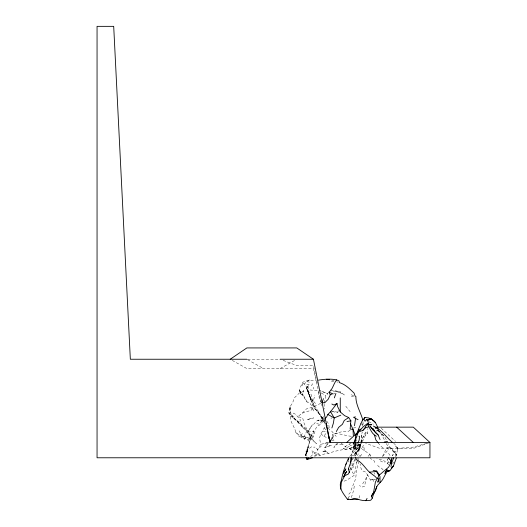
<?xml version="1.0" encoding="UTF-8"?>
<svg xmlns="http://www.w3.org/2000/svg" width="527" height="527" viewBox="0 0 527 527"><rect width="100%" height="100%" fill="white"/><g stroke="black" fill="none" stroke-linecap="round" stroke-linejoin="round"><path stroke-width="0.4" stroke-dasharray="2.63 1.98" d="M348.512 459.669L348.492 461.237L349.302 462.396M362.253 441.666L364.262 438.253L365.237 435.44L367.688 433.214L367.846 428.55M302.511 433.747L299.349 435.335L308.848 438.049L310.673 440.243L313.973 441.198L316.523 443.879L312.709 439.61L306.635 437.226L304.448 439.228L301.411 437.114L299.303 436.652L299.349 435.335L295.693 432.186L294.856 429.07L291.187 421.633L290.199 416.047L288.868 412.865L290.054 406.706L292.531 403.017L294.402 397.819L299.132 393.261L300.403 391.139L299.264 390.606L301.358 384.835L302.92 382.174L309.606 379.941L312.524 380.58L316.187 380.316M362.201 426.198L362.378 423.168M301.879 385.916L302.808 384.097L302.92 382.174M309.777 434.004L308.848 438.049L312.728 436.125L313.11 437.035L310.673 440.243L312.728 436.125L309.777 434.004L308.209 433.787L307.01 430.671C300.858 426.303 297.281 419.202 290.199 416.047M316.668 423.629L319.797 424.334L321.075 421.686L321.602 417.048L314.823 408.069L311.589 398.491L313.42 404.288L313.19 403.669L318.809 412.068L325.33 424.116C321.766 418.939 319.217 412.819 314.823 408.069M349.744 456.369L359.658 445.361L359.269 448.688L355.165 455.881L352.339 455.756L350.653 456.54M365.237 435.44L365.646 432.054L367.688 433.214M290.054 406.706L290.482 413.063L290.054 406.706L289.218 413.425L294.007 417.167L288.868 412.865L289.218 413.425L293.17 413.109L295.535 414.262L300.436 419.94L299.771 421.719L303.032 427.786L305.627 430.572L308.519 431.409L310.212 435.421L313.11 437.035L314.151 434.887L315.39 429.38L317.023 426.211L320.62 424.545L324.184 419.558L317.735 420.711L323.031 420.434L324.184 419.558M354.249 486.125L353.736 490.024L351.245 497.85M355.804 443.326L355.844 448.154L351.173 449.63L349.658 448.773C342.478 449.643 335.152 450.73 328.433 453.464L327.083 453.088L320.12 455.552L316.503 454.083L312.557 457.739M350.429 470.222L350.718 468.226L350.218 464.34M374.282 462.515L374.493 461.184L370.27 458.325M344.032 481.177L346.852 480.13L354.421 475.196L356.548 462.666L356.443 460.025M324.204 402.957L325.884 395.731L327.86 393.702L319.467 390.5L327.86 393.702M365.646 432.054C361.39 439.366 360.013 447.746 357.655 455.71M307.169 402.127L303.374 395.243L300.871 393.979L299.264 390.606L302.498 395.151L303.44 390.507L302.498 395.151L307.169 402.127L309.237 402.2L311.213 405.177L312.432 409.611M386.238 443.569C388.728 448.128 393.537 450.816 396.324 455.216L397.819 448.596L395.593 446.132L397.694 447.673L397.351 449.551L396.357 451.079L394.525 452.021L392.332 455.835M351.45 456.277C351.865 451.56 354.994 447.627 354.203 442.752L356.041 446.725L352.352 451.764L354.289 454.188L355.086 456.263M361.641 442.608L362.062 440.5L361.476 434.959L362.326 431.863M361.061 443.576L360.27 444.801L359.552 448.391L357.537 451.791L360.587 445.611M311.622 446.731L307.57 449.702L305.192 455.763C309.514 448.029 308.46 438.306 313.815 430.961L307.656 432.403L312.254 424.841L307.656 432.403M313.815 430.961L313.315 433.253L307.972 439.992L304.303 438.457L302.109 436.191L306.635 437.226M322.768 418.925L323.756 414.492M315.475 403.498L313.413 401.093L314.777 395.059M337.86 412.2L330.607 410.974L334.744 412.081L337.86 412.2L338.354 410.078M310.976 436.297L308.493 446.053L307.478 452.364L305.943 454.452L308.157 457.838M359.118 461.25L356.884 468.72L355.587 478.971L349.921 493.048L348.854 494.148L349.368 496.21L348.176 498.022M392.687 455.875L393.149 454.169M305.943 454.452L308.512 445.625L306.325 449.123L305.937 453.266L307.439 450.704M310.614 456.678L312.788 454.485L317.116 451.823L317.583 449.742L320.6 444.353L319.573 437.93C320.39 433.135 324.349 429.729 325.106 424.894M359.012 498.087L359.869 495.268M376.838 431.297L377.286 429.854L376.627 431.257M359.658 445.361L356.377 454.294L355.165 455.881M318.98 413.109C311.174 407.536 310.844 396.798 306.727 388.709L307.623 386.291L309.112 384.618L304.323 384.064L303.48 383.518L302.808 384.097M359.533 447.686L358.847 449.452L362.082 438.945L363.63 435.875M305.192 455.763L307.57 449.702M354.981 459.228L350.718 468.226L352.332 472.126L354.421 475.196M352.523 459.518L353.09 458.286L352.141 460.302M382.562 456.283L386.89 447.667L389.664 446.896L392.154 448.945L396.666 454.485L396.732 456.125M396.324 455.216L396.666 454.485L389.664 446.896L388.129 443.648M307.01 430.671L304.29 436.316L302.202 437.766L301.569 435.216L298.46 429.736M364.506 450.631L361.726 448.813L363.478 445.177L364.506 450.631L369.868 454.366L370.903 455.921L372.181 456.599M355.817 458.701L351.628 468.878L350.659 470.11M353.024 443.958L353.597 442.904L355.58 449.017L353.604 448.055L353.024 443.958L354.401 442.443L361.726 448.813M309.606 379.941L306.839 381.423L304.323 384.064L306.457 386.614L306.727 388.709L308.163 390.711L311.042 399.644L306.727 388.709L309.112 384.618M304.448 439.228L306.523 435.697M360.27 444.801L358.459 447.621L354.915 450.69L358.459 447.621L361.002 443.668M356.548 462.666L358.064 460.341M320.877 433.82L323.874 436.343L326.845 431.909M362.675 483.753L365.145 480.235L367.635 474.873L364.888 471.579L362.128 470.855L360.87 467.844L360.073 464.017M360.172 456.514L361.739 454.3L358.808 456.408M328.611 442.542L324.77 447.575L331.648 445.124L324.77 447.575L328.611 442.542L320.6 444.353M312.774 383.709L311.543 385.342L313.229 387.068L313.598 389.038M382.707 456.395L388.518 449.314L386.89 447.667M313.598 424.466L316.286 421.205L320.363 419.34L321.154 420.572M388.821 464.636L387.226 463.398L387.266 458.892L388.392 462.021L387.226 463.398L383.518 460.361L376.818 458.569M369.868 454.366L368.083 456.217L370.903 455.921M321.332 445.934L317.583 449.742L315.64 447.127L313.552 447.127M306.786 429.367L303.855 422.634L302.689 417.957L297.854 416.626L302.241 413.168L306.47 408.906L312.419 407.312L321.141 403.135M355.844 448.154L361.502 443.312L356.963 446L349.658 448.773L344.829 449.221M392.543 463.688L394.203 462.133M323.723 421.422L325.745 419.617L328.789 424.083L329.355 429.927L327.537 425.151M337.893 443.128L334.592 445.308L333.92 447.561L336.733 444.07L339.724 444.755L343.308 443.747M349.658 448.773L353.103 446.119L360.158 444.109L349.711 448.754L351.173 449.63M349.217 444.498L351.338 445.809L343.156 448.8L345.791 446.25L352.22 442.265M321.075 421.686L324.257 419.512L320.6 415.941L324.257 419.512L324.527 423.444M360.639 441.277L361.93 440.394L361.476 434.959L359.183 436.349M350.172 430.164L348.321 431.409L343.644 431.251L333.887 433.82L336.213 436.415M314.632 456.448L318.789 453.866L320.12 455.552M354.289 454.188L357.26 452.344M333.077 394.156L334.895 393.07M280.147 368.564L296.095 359.631M300.937 392.589L303.308 391.258M330.936 418.385L332.122 417.74M370.461 480.071L372.523 479.201L375.349 479.28L370.461 480.071L367.635 474.873L365.303 482.317L364.691 486.171L361.562 487.218L359.493 485.439M429.189 442.739L413.3 448.457L380.013 448.457L365.639 443.286M340.646 391.996L335.851 391.363L340.317 392.852L344.276 394.98L340.646 391.996L336.885 392.918M324.823 443.332L328.696 442.127M302.241 413.168L311.24 410.217L312.419 407.312L314.092 412.536M426.778 443.352L413.3 447.127L396.66 448.457M353.255 428.076L356.522 427.417M316.503 454.083L318.789 453.866M351.325 436.251C345.442 435.948 340.027 433.01 333.887 433.82M331.404 381.779L333.736 381.713M247.65 359.243L280.147 359.243M322.629 431.145L327.274 431.27M331.417 440.75L334.355 440.835L331.575 437.278L330.337 436.475M351.351 396.218L353.61 396.304M330.541 389.927L337.655 391.258L333.354 391.113L330.396 390.224M357.24 458.977L358.821 459.175L357.629 458.398M331.806 380.119L334.072 380.494M357.313 435.974L358.558 436.224M336.746 381.838L338.103 382.233M306.839 381.423L310.699 382.595M351.127 394.776L353.769 395.625M283.17 360.396L296.787 365.567L313.433 365.567L316.556 379.987M323.874 436.343L329.711 438.833M380.191 460.829L384.46 462.858M355.455 443.22L356.772 443.925M368.742 421.646L373.373 424.195M247.552 359.631L263.5 368.564M232.288 360.409L246.853 368.564L313.433 368.564L321.753 405.513M321.167 392.911L325.884 395.731M388.392 462.021L389.591 462.746M350.949 463.688L351.575 464.076M383.089 447.891L380.296 445.842L378.419 443.036M393.629 443.306L394.749 444.142L397.819 448.596L397.694 447.673M341.127 443.174L346.055 447.133M293.499 418.089L298.17 421.837L291.681 415.895L303.032 427.786M360.534 423.234L363.268 425.434L362.945 421.56M308.209 433.787L310.212 435.421M308.163 390.711L308.585 392.174L310.989 394.156L312.076 399.255L313.413 401.093M377.47 430.052L380.402 432.621L384.908 440.809M315.238 453.306L311.971 450.433L312.788 454.485M378.623 430.631L384.822 437.133L386.634 440.197M378.439 430.908L384.822 437.133M381.199 428.247L395.467 441.369M297.169 420.698L308.519 431.409M328.433 453.464L324.77 449.966L327.083 453.088M377.754 429.953L380.402 432.621M324.191 428.003L326.246 430.184M383.083 469.913L381.653 468.319L378.761 466.658L376.95 464.485M299.264 390.606L303.374 395.243M307.972 439.992L309.553 441.817M295.693 432.186L299.303 436.652M331.635 431.007L333.439 433.26M345.798 406.251L350.126 411.666M388.531 453.358L390.705 456.323M372.523 479.201L374.322 482.488M352.451 465.15L354.052 468.319M355.58 449.017L353.894 445.493L353.597 442.904M307.623 386.291L309.329 389.875L318.018 390.843L319.125 397.246L321.325 402.707M306.727 388.709L311.042 399.644L308.585 392.174M356.377 454.294L354.783 449.748L353.604 448.055L355.303 446.244L354.401 442.443M395.125 454.715L395.856 456.744M374.275 472.732L374.75 474.168M313.657 407.094L307.281 390.013L306.457 386.614M354.895 442.7L356.041 446.725M356.285 439.729L356.693 441.191M316.727 380.79L317.247 383.188M300.403 391.139L300.871 393.979M357.912 443.115L358.854 449.202M324.079 403.682L324.382 409.064M359.552 448.391L357.089 451.758L354.131 454.281L359.552 448.391M310.475 418.57L306.635 419.874L313.677 417.911L310.475 418.57M325.495 451.343L321.964 451.791L325.495 451.343"/><path stroke-width="0.79" d="M348.512 459.669L348.531 458.108C345.435 465.15 342.8 472.396 341.496 480.025C337.781 487.673 343.334 493.496 347.379 499.227L350.751 499.609L357.675 499.109C361.779 500.769 366.417 501.032 370.744 500.228L372.332 498.153L374.177 491.922L371.331 496.217L372.332 498.153M355.264 435.131L353.024 429.406L350.139 429.057L350.877 420.803L348.709 417.536L344.599 415.665L340.258 411.936L340.271 397.865M375.481 490.018L377.484 485.374L380 482.666L380.007 476.441M354.895 442.7L356.206 437.232L358.505 431.942L362.892 430.407L365.31 427.852L365.389 426.712L367.853 423.985L367.424 423.524L363.498 426.514L360.771 429.439M359.493 436.198L359.203 439.933L357.912 443.115M340.738 489.201L341.377 482.165L344.724 475.683L348.36 474.023L349.697 471.349M354.506 425.697L355.56 418.464L353.538 417.265L355.534 416.929M350.475 462.344L351.186 457.653L351.278 460.967L348.466 468.635L349.342 472.324M371.331 496.217L373.597 492.337L375.402 482.08L377.207 478.668L379.381 475.058L388.63 467.12L390.652 463.233L392.002 458.101M390.962 466.619L391.772 462.64L393.682 457.917M375.441 491.177L376.66 486.388M378.979 478.101L377.852 482.212L378.88 478.832M356.871 434.248L357.971 430.487M354.203 442.752L355.31 438.978L355.633 435.414L359.348 430.091L360.936 429.083M355.079 440.361L355.982 437.272M331.891 427.95L333.439 422.957L334.21 417.937L330.541 411.712L336.984 403.432L337.675 406.686L340.258 411.936M391.745 459.05L390.211 463.503L391.772 462.64M396.337 458.101L393.425 466.052L389.815 470.782L387.602 471.243L389.815 470.782M364.875 417.509L364.085 419.67L365.092 421.218L366.436 419.65L370.468 418.978L371.884 419.301L368.597 417.931L364.875 417.509L362.556 420.138L361.061 423.161L358.241 429.828L358.867 429.907M334.335 397.885L335.916 393.438M323.44 398.662L321.898 402.806L324.882 402.628L328.229 399.189L330.297 394.776L332.695 393.709L328.993 392.246C333.005 388.946 333.486 383.689 336.634 379.895L338.999 380.929L339.454 382.628C345.508 384.433 349.75 388.919 354.111 393.122L355.093 396.047L355.87 396.39C355.758 404.967 360.626 412.015 362.82 420.006M373.814 493.944L375.191 490.683M387.846 471.131L388.162 470.387C384.703 474.036 383.893 479.333 380 482.666M387.009 469.254L384.894 473.424L386.923 469.577M330.541 411.712L327.86 414.492L326.588 416.989L324.665 419.044M365.876 500.65L367.055 498.423M343.624 472.956L345.864 468.872L343.466 473.147M336.298 431.573L338.65 427.384L342.405 424.307L344.269 420.46L348.709 417.536M353.755 442.832L354.849 441.132L353.597 442.904M365.435 427.193L362.892 430.407M308.157 457.838L306.984 459.564L306.088 457.66M329.474 441.883L333.104 436.916L332.827 434.34M367.694 424.413L368.518 423.352L367.642 420.704L366.436 419.65M345.719 464.333L346.647 463.299M355.62 457.653L356.417 459.728C362.089 462.317 365.059 468.055 369.427 472.172L376.403 471.474L376.772 471.072L379.381 475.058M346.726 442.469L357.425 432.621M308.19 458.602L306.984 459.564L312.557 457.739M391.186 468.002L392.325 467.218M230.213 359.243L246.853 347.925L296.787 347.925L313.433 359.243L330.08 442.469L429.946 442.469L429.946 457.779L97.054 457.779L97.054 26.35L113.7 26.35L130.34 359.243L246.853 359.243M367.642 420.704L370.007 419.334M336.984 403.432L334.013 405.065L331.858 404.018M392.299 466.665L393.425 466.052M340.831 415.157L334.21 417.937L327.86 414.492M350.751 499.609L354.012 498.377L358.584 499.491M365.31 427.852L368.94 426.811C370.85 430.342 372.431 434.505 376.397 436.198M384.262 442.028L387.589 441.382M347.379 499.227L348.867 498.944M347.023 421.534L350.877 420.803M318.38 380.151C324.382 379.183 330.653 378.617 336.634 379.895M368.834 424.815L371.614 424.729L368.834 424.815L368.518 423.352M280.147 359.243L313.433 359.243M376.845 427.153L413.3 427.153L429.946 442.469M326.516 379.236L329.54 379.736M373.182 470.374L376.772 471.072M370.468 418.978C375.152 420.19 376.95 425.045 378.149 429.222M355.56 418.464L358.044 419.657M359.348 430.091L360.396 430.625M371.041 418.761L375.461 422.542M373.36 426.073C381.443 429.525 386.027 436.975 392.51 442.469M369.427 472.172L374.98 476.349L377.207 478.668M380.039 439.518L378.155 434.986L375.758 432.957L370.185 426.264L372.859 429.88M396.66 427.153L413.3 442.469M376.159 428.352L375.099 427.285L375.988 428.411M388.359 457.996L391.409 461.132M372.576 429.103L378.155 434.986M367.55 424.314L368.94 426.811M378.419 443.036L375.876 439.979L374.473 435.085M372.833 428.201L374.651 430.908M376.403 471.474L379.032 475.782M328.993 392.246L330.297 394.776M348.466 468.635L349.085 469.992M350.462 423.695L353.024 429.406L353.314 435.486M328.09 433.629L330.08 442.469L325.917 423.24M345.053 473.641L343.663 476.823L346.72 471.342L345.053 473.641"/></g></svg>
